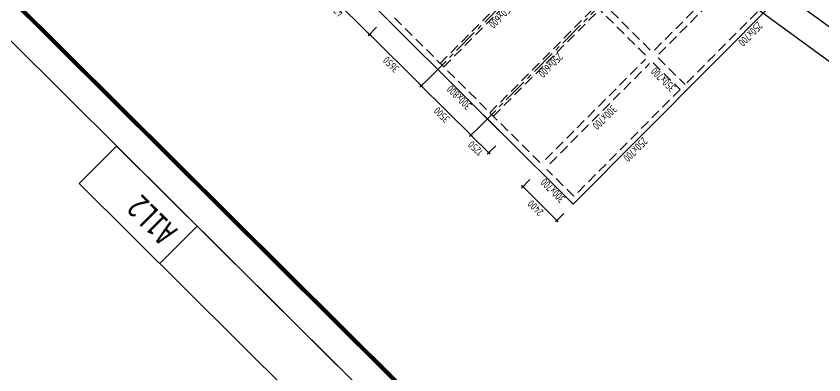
# Model space of a CAD drawing. Extents: x 517450926 to 520131079, y 3499134486 to 3500888201.
# Drawn here: x 518506209 to 518546569, y 3500243665 to 3500261600 of the extents above; entities that cross this region are included whole.
import ezdxf
from ezdxf.enums import TextEntityAlignment as Align

# ---------------------------------------------------------------- set-up
doc = ezdxf.new("R2010")
doc.units = 0
doc.header["$LTSCALE"] = 1000
doc.header["$MEASUREMENT"] = 0
doc.linetypes.add('CENTER', pattern=[2, 1.25, -0.25, 0.25, -0.25])
doc.linetypes.add('DASHED', pattern=[0.75, 0.5, -0.25])
doc.layers.get('0').update_dxf_attribs({"linetype": 'CONTINUOUS'})
doc.layers.get('Defpoints').update_dxf_attribs({"color": 2, "linetype": 'CONTINUOUS'})
for name, color, linetype in [('C-SHET-SHET', 144, 'CONTINUOUS'), ('S_AXIS', 8, 'CENTER'), ('S_AXIS_DIMS', 3, 'CONTINUOUS'), ('S_BEAM', 4, 'DASHED'), ('S_BEAM_SECD_TEXT_HORZ', 9, 'CONTINUOUS'), ('S_BEAM_TEXT_HORZ', 7, 'CONTINUOUS'), ('S_BEAM_TEXT_VERT', 41, 'CONTINUOUS'), ('S_FLOR_ENHN', 91, 'DASHED'), ('S_INDX', 11, 'CONTINUOUS')]:
    doc.layers.add(name, color=color, linetype=linetype)
doc.layers.add('内框', color=8, linetype='CONTINUOUS', plot=False)
doc.styles.get("Standard").update_dxf_attribs({"font": 'Tssdeng.shx', "bigfont": 'Tssdchn.shx'})
doc.styles.add('TH-STYLE3', font='tssdeng.shx', dxfattribs={"width": 0.7, "bigfont": 'tssdchn.shx'})
doc.styles.add('样式 1', font='Tssdeng.shx', dxfattribs={"width": 0.7, "bigfont": 'Tssdchn.shx'})
doc.styles.add('黑体', font='simhei.ttf')
doc.dimstyles.new('TSSD_100_100', dxfattribs={"dimtxt": 375, "dimasz": 100, "dimexe": 100, "dimexo": 0, "dimgap": 125, "dimtad": 1, "dimdec": 1, "dimdsep": 46, "dimtxsty": 'TH-STYLE3', "dimblk": 'ARCHTICK', "dimcen": -100, "dimdle": 100, "dimclrt": 7, "dimadec": 0, "dimazin": 0, "dimtfac": 1, "dimtdec": 1, "dimtix": 1, "dimtmove": 2, "dimatfit": 3, "dimldrblk": 'ARCHTICK', "dimfxl": 0, "dimtolj": 1, "dimtzin": 0, "dimarcsym": 0})

# ---------------------------------------------------------------- blocks, each defined once
blk = doc.blocks.new('THAPE_A1L2_inner')
at = {"layer": '内框'}
for p, q in [((0, 611.6), (336, 611.6)), ((298.13, 594), (298.1, 611.6)), ((298.1, 611.6), (298.13, 594)), ((336, 594), (336, 611.6)), ((56, 594), (298.13, 594)), ((336, 594), (224, 594)), ((298.13, 594), (336, 594))]:
    blk.add_line(p, q, dxfattribs=at)
blk.add_lwpolyline([(0, 0), (1261, 0), (1261, 594), (0, 594)], close=True, dxfattribs=at)
at = {"layer": '内框', "const_width": 1.4}
blk.add_lwpolyline([(25, 584), (25, 10), (1251, 10), (1251, 584)], close=True, dxfattribs=at)
at = {"layer": '内框', "style": '黑体', "width": 0.8}
blk.add_text('A1L2', height=8, dxfattribs=at).set_placement((301.59, 599.3))
blk.add_attdef('内框名称', (58.89, 599.29), '', height=8, dxfattribs=at)
blk = doc.blocks.new('SH_THAPE_A1L2')
blk.add_lwpolyline([(0, 0), (1261, 0), (1261, 594), (0, 594)], close=True)
at = {"const_width": 1.4}
blk.add_lwpolyline([(25, 584), (25, 10), (1251, 10), (1251, 584)], close=True, dxfattribs=at)
blk.add_attdef('作废标记', text='', height=400).set_placement((658, 330.5), align=Align.MIDDLE_CENTER)
blk = doc.blocks.new('_ArchTick')
at = {"color": 0, "const_width": 0.25}
blk.add_lwpolyline([(-0.53, -0.53), (0.53, 0.53)], dxfattribs=at)
blk = doc.blocks.new('*D161')
at = {"layer": 'Defpoints', "color": 0, "transparency": 16777216}
for p in [(518529424, 3500256138), (518530310, 3500255256), (518529823, 3500254767)]:
    blk.add_point(p, dxfattribs=at)
at = {"layer": 'S_AXIS_DIMS', "color": 0, "lineweight": -2, "transparency": 16777216}
for p, q in [((518529290, 3500256003), (518528867, 3500255577)), ((518528866, 3500255719), (518529894, 3500254696)), ((518530176, 3500255121), (518529753, 3500254696))]:
    blk.add_line(p, q, dxfattribs=at)
at = {"layer": 'S_AXIS_DIMS', "color": 0, "lineweight": -2, "transparency": 16777216, "xscale": 100, "yscale": 100, "zscale": 100}
for p, rotation in [((518528937, 3500255648), 135.1572922653654), ((518529823, 3500254767), 315.1572922653654)]:
    blk.add_blockref('_ArchTick', p, dxfattribs=dict(at, rotation=rotation))
at = {"layer": 'S_AXIS_DIMS', "color": 7, "transparency": 16777216, "insert": (518529160, 3500254986), "char_height": 375, "attachment_point": 5, "rotation": 135.1573, "style": 'TH-STYLE3'}
blk.add_mtext('\\A1;1250', dxfattribs=at)
blk = doc.blocks.new('*D162')
at = {"layer": 'Defpoints', "color": 0, "transparency": 16777216}
for p in [(518526942, 3500258606), (518526456, 3500258116), (518529424, 3500256138)]:
    blk.add_point(p, dxfattribs=at)
at = {"layer": 'S_AXIS_DIMS', "color": 0, "lineweight": -2, "transparency": 16777216}
for p, q in [((518526808, 3500258471), (518526385, 3500258045)), ((518529008, 3500255578), (518526385, 3500258187)), ((518529290, 3500256003), (518528867, 3500255577))]:
    blk.add_line(p, q, dxfattribs=at)
at = {"layer": 'S_AXIS_DIMS', "color": 0, "lineweight": -2, "transparency": 16777216, "xscale": 100, "yscale": 100, "zscale": 100}
for p, rotation in [((518526456, 3500258116), 135.1572922653654), ((518528937, 3500255648), 315.1572922653654)]:
    blk.add_blockref('_ArchTick', p, dxfattribs=dict(at, rotation=rotation))
at = {"layer": 'S_AXIS_DIMS', "color": 7, "transparency": 16777216, "insert": (518527476, 3500256661), "char_height": 375, "attachment_point": 5, "rotation": 135.1573, "style": 'TH-STYLE3'}
blk.add_mtext('\\A1;3500', dxfattribs=at)
blk = doc.blocks.new('*D163')
at = {"layer": 'Defpoints', "color": 0, "transparency": 16777216}
for p in [(518524354, 3500261180), (518523867, 3500260690), (518526942, 3500258606)]:
    blk.add_point(p, dxfattribs=at)
at = {"layer": 'S_AXIS_DIMS', "color": 0, "lineweight": -2, "transparency": 16777216}
for p, q in [((518524220, 3500261045), (518523797, 3500260619)), ((518526526, 3500258046), (518523797, 3500260761)), ((518526808, 3500258471), (518526385, 3500258045))]:
    blk.add_line(p, q, dxfattribs=at)
at = {"layer": 'S_AXIS_DIMS', "color": 0, "lineweight": -2, "transparency": 16777216, "xscale": 100, "yscale": 100, "zscale": 100}
for p, rotation in [((518523867, 3500260690), 135.1572922653654), ((518526456, 3500258116), 315.1572922653654)]:
    blk.add_blockref('_ArchTick', p, dxfattribs=dict(at, rotation=rotation))
at = {"layer": 'S_AXIS_DIMS', "color": 7, "transparency": 16777216, "insert": (518524941, 3500259182), "char_height": 375, "attachment_point": 5, "rotation": 135.1573, "style": 'TH-STYLE3'}
blk.add_mtext('\\A1;3650', dxfattribs=at)
blk = doc.blocks.new('*D164')
at = {"layer": 'Defpoints', "color": 0, "transparency": 16777216}
for p in [(518521376, 3500264141), (518520889, 3500263652), (518524354, 3500261180)]:
    blk.add_point(p, dxfattribs=at)
at = {"layer": 'S_AXIS_DIMS', "color": 0, "lineweight": -2, "transparency": 16777216}
for p, q in [((518521242, 3500264006), (518520819, 3500263581)), ((518523938, 3500260620), (518520819, 3500263722)), ((518524220, 3500261045), (518523797, 3500260619))]:
    blk.add_line(p, q, dxfattribs=at)
at = {"layer": 'S_AXIS_DIMS', "color": 0, "lineweight": -2, "transparency": 16777216, "xscale": 100, "yscale": 100, "zscale": 100}
for p, rotation in [((518520889, 3500263652), 135.1572922653654), ((518523867, 3500260690), 315.1572922653654)]:
    blk.add_blockref('_ArchTick', p, dxfattribs=dict(at, rotation=rotation))
at = {"layer": 'S_AXIS_DIMS', "color": 7, "transparency": 16777216, "insert": (518522158, 3500261949), "char_height": 375, "attachment_point": 5, "rotation": 135.1573, "style": 'TH-STYLE3'}
blk.add_mtext('\\A1;4200', dxfattribs=at)
blk = doc.blocks.new('*D173')
at = {"layer": 'Defpoints', "color": 0, "transparency": 16777216}
for p in [(518532344, 3500253897), (518531525, 3500253074), (518534045, 3500252205)]:
    blk.add_point(p, dxfattribs=at)
at = {"layer": 'S_AXIS_DIMS', "color": 0, "lineweight": -2, "transparency": 16777216}
for p, q in [((518531878, 3500253429), (518531455, 3500253004)), ((518533298, 3500251312), (518531454, 3500253145)), ((518533579, 3500251737), (518533156, 3500251311))]:
    blk.add_line(p, q, dxfattribs=at)
at = {"layer": 'S_AXIS_DIMS', "color": 0, "lineweight": -2, "transparency": 16777216, "xscale": 100, "yscale": 100, "zscale": 100}
for p, rotation in [((518531525, 3500253074), 135.1572922653654), ((518533227, 3500251382), 315.1572922653654)]:
    blk.add_blockref('_ArchTick', p, dxfattribs=dict(at, rotation=rotation))
at = {"layer": 'S_AXIS_DIMS', "color": 7, "transparency": 16777216, "insert": (518532156, 3500252007), "char_height": 375, "attachment_point": 5, "rotation": 135.1573, "style": 'TH-STYLE3'}
blk.add_mtext('\\A1;2400', dxfattribs=at)

msp = doc.modelspace()

# ---------------------------------------------------------------- linework, layer by layer
at = {"layer": 'S_AXIS'}
for p, q in [((518526808.0822, 3500258470.8728), (518538768.0869, 3500270496.7254)), ((518529289.7407, 3500256002.8026), (518541249.7455, 3500268028.6551))]:
    msp.add_line(p, q, dxfattribs=at)
at = {"layer": 'S_BEAM'}
for p, q in [((518530627.8841, 3500267133.2861), (518537931.0508, 3500259870.108)), ((518530381.0771, 3500266885.1203), (518537684.2438, 3500259621.9422)), ((518538107.7298, 3500259905.9486), (518543519.8552, 3500265347.8713)), ((518538320.4434, 3500259694.3997), (518543732.5688, 3500265136.3224)), ((518527396.8495, 3500259240.1457), (518532703.2005, 3500264575.7117)), ((518527574.1109, 3500259063.855), (518532880.4618, 3500264399.421)), ((518545362.2083, 3500263938.7102), (518539632.7596, 3500258177.717)), ((518529878.5081, 3500256772.0755), (518535184.8591, 3500262107.6415)), ((518530055.7695, 3500256595.7848), (518535362.1204, 3500261931.3507)), ((518532377.8929, 3500254286.3762), (518525074.7261, 3500261549.5543)), ((518532660.3463, 3500254428.5735), (518537649.3739, 3500259445.0691)), ((518538285.5735, 3500259517.5266), (518539632.7596, 3500258177.717)), ((518532873.0599, 3500254217.0246), (518537862.0875, 3500259233.5202)), ((518538038.7665, 3500259269.3607), (518539385.9526, 3500257929.5512)), ((518539385.9526, 3500257929.5512), (518534079.6016, 3500252593.9852)), ((518534079.6016, 3500252593.9852), (518532732.4155, 3500253933.7948))]:
    msp.add_line(p, q, dxfattribs=at)
at = {"layer": 'S_BEAM', "linetype": 'Continuous'}
for p, q in [((518545751.0185, 3500263975.133), (518534045.3141, 3500252204.9809)), ((518532166.344, 3500254073.6626), (518524863.1773, 3500261336.8407)), ((518534045.3141, 3500252204.9809), (518532520.8666, 3500253721.0812))]:
    msp.add_line(p, q, dxfattribs=at)
at = {"layer": 'S_FLOR_ENHN', "linetype": 'ByBlock', "const_width": 50}
msp.add_lwpolyline([(518534045.3141, 3500252204.9809), (518545892.0511, 3500264116.9421), (518536603.5575, 3500273354.5764), (518538965.8533, 3500275729.8782), (518514858.3127, 3500299705.4175), (518512989.631, 3500297826.4474), (518507033.6504, 3500303749.816), (518500123.0537, 3500296801.1719), (518524088.7834, 3500272966.6633), (518518659.0308, 3500267507.0163)], close=True, dxfattribs=at)
at = {"layer": 'S_INDX'}
for p, q in [((518505866.3189, 3500291089.3504), (518555144.3895, 3500254982.5658)), ((518512460.4403, 3500284531.3352), (518561738.5109, 3500248424.5506))]:
    msp.add_line(p, q, dxfattribs=at)

# ---------------------------------------------------------------- block references
at = {"layer": 'C-SHET-SHET', "xscale": 150, "yscale": 150, "zscale": 150, "rotation": 135.1572922948761}
msp.add_blockref('SH_THAPE_A1L2', (518609792.2772, 3500282741.2279), dxfattribs=at)
at = {"layer": '内框', "xscale": 150, "yscale": 150, "zscale": 150, "rotation": 135.1572922948763}
msp.add_blockref('THAPE_A1L2_inner', (518609792.2772, 3500282741.2279), dxfattribs=at)

# ---------------------------------------------------------------- texts
at = {"layer": 'S_BEAM_SECD_TEXT_HORZ', "linetype": 'Continuous', "style": '样式 1', "width": 0.7}
for s, p in [('250x600', (518530295.0702, 3500261752.3638)), ('250x700', (518542762.5549, 3500260847.4739)), ('250x600', (518532776.7287, 3500259284.2936)), ('250x700', (518537015.4771, 3500255068.7546))]:
    msp.add_text(s, height=400, rotation=225.15729781, dxfattribs=at).set_placement(p, align=Align.CENTER)
at = {"layer": 'S_BEAM_TEXT_HORZ', "linetype": 'Continuous', "style": '样式 1', "width": 0.7}
for s, p in [('350x700', (518538683.891, 3500258570.8318)), ('300x800', (518528486.2921, 3500257676.6276)), ('300x700', (518533165.9912, 3500253022.5523))]:
    msp.add_text(s, height=400, rotation=135.15728815, dxfattribs=at).set_placement(p, align=Align.CENTER)
at = {"layer": 'S_BEAM_TEXT_VERT', "linetype": 'Continuous', "style": '样式 1', "width": 0.7}
msp.add_text('300x700', height=400, rotation=225.15729781, dxfattribs=at).set_placement((518535474.9924, 3500256671.328), align=Align.CENTER)

# ---------------------------------------------------------------- dimensions: what is measured, and where the dimension line sits
at = {"layer": 'S_AXIS_DIMS'}
for base, p1, p2, picture, middle in [((518520889.495, 3500263651.8791), (518524354.2664, 3500261179.656), (518521376.2761, 3500264141.3402), '*D164', (518522158.1267, 3500261949.4603)), ((518523867.4853, 3500260690.1948), (518526942.2818, 3500258605.8113), (518524354.2664, 3500261179.656), '*D163', (518524941.1296, 3500259181.6958)), ((518526455.5007, 3500258116.3502), (518529423.9404, 3500256137.7411), (518526942.2818, 3500258605.8113), '*D162', (518527475.9666, 3500256660.7384)), ((518529823.4659, 3500254766.8263), (518529423.9404, 3500256137.7411), (518530310.247, 3500255256.2874), '*D161', (518529159.9492, 3500254985.9764)), ((518531525.1747, 3500253074.4353), (518534045.3141, 3500252204.9809), (518532343.6053, 3500253897.3719), '*D173', (518532155.6656, 3500252006.6631))]:
    dim = msp.add_linear_dim(base=base, p1=p1, p2=p2, angle=135.15729227, dimstyle='TSSD_100_100', dxfattribs=at)
    dim.commit()
    dim.dimension.update_dxf_attribs({"geometry": picture, "text_midpoint": middle})

doc.saveas('drawing.dxf')
